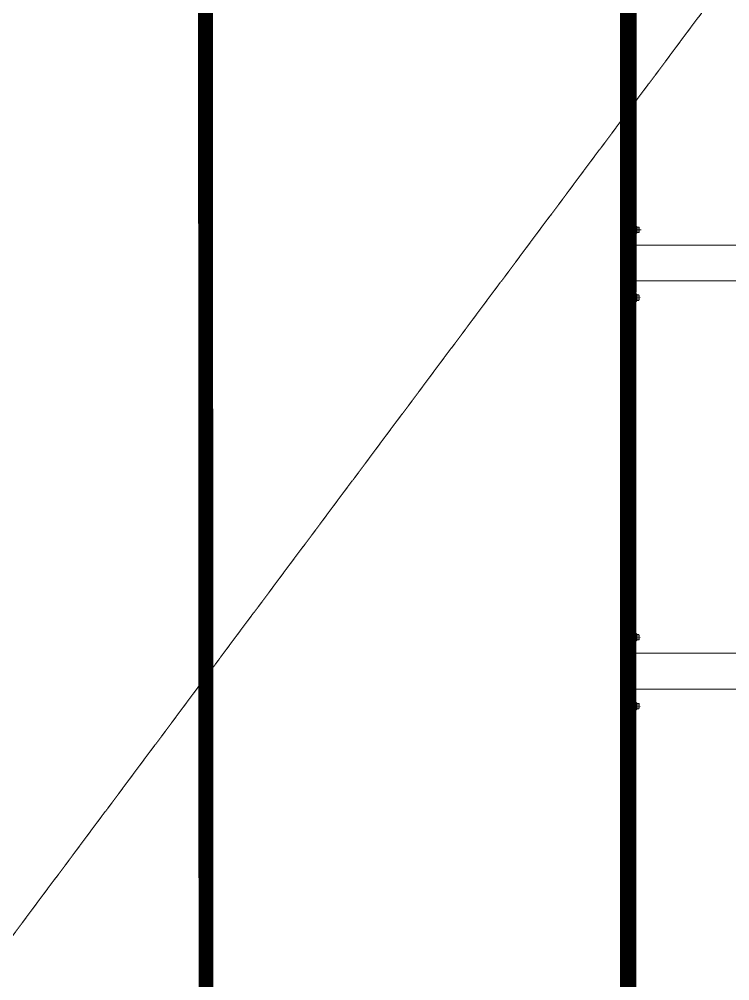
# Model space of a CAD drawing. Header units: centimetres. Extents: x -6122352 to 6876996, y -1694241 to 2592194.
# Drawn here: x 127531 to 128485, y -32344 to -31054 of the extents above; entities that cross this region are included whole.
import ezdxf
from ezdxf.xclip import XClip

# ---------------------------------------------------------------- set-up
doc = ezdxf.new("R2010")
doc.units = ezdxf.units.CM
doc.header["$MEASUREMENT"] = 0
doc.header["$XCLIPFRAME"] = 2
for name, pattern in [('AXIS2', [28.574999999999996, 19.05, -3.174999999999999, 3.174999999999999, -3.174999999999999]), ('DASHED2', [0.375, 0.25, -0.125]), ('HIDDEN', [0.375, 0.25, -0.125]), ('XR-AR-END-SETTING OUT PLAN$0$23261-XR-AR-SI-GF$0$HIDDEN', [0.375, 0.25, -0.125]), ('XR-AR-END-SETTING OUT PLAN$0$23585-XR-AR-END-GROUND FLOOR$0$23261-XR-AR-SI-GF$0$HIDDEN', [0.375, 0.25, -0.125]), ('XR-AR-END-SETTING OUT PLAN$0$23585-XR-AR-END-GROUND FLOOR$0$XR-END-GROUND FLOOR PLAN$0$xf_6a1$0$DASHED', [0.75, 0.5, -0.25]), ('XR-Master Plan MONTE CARLO$0$XREF-ROADS LAYOUT PLAN$0$PROPOSED INTERNAL ROAD - Option 01$0$Future road$0$DASHED2', [0.375, 0.25, -0.125])]:
    doc.linetypes.add(name, pattern=pattern)
for name, color, linetype in [('00-XREF', 7, 'Continuous'), ('23585-XR-AR-BOUNDARY WALLS AND SETBACKS$0$setback', 7, 'XR-AR-END-SETTING OUT PLAN$0$23261-XR-AR-SI-GF$0$HIDDEN'), ('@MI-REF LAYER', 7, 'Continuous'), ('B_TH_4', 7, 'Continuous')]:
    doc.layers.add(name, color=color, linetype=linetype)
for name, color, linetype, lineweight in [('A-ANNO-TEXT', 3, 'Continuous', 25), ('A-FLOR-XREF', 7, 'Continuous', 9), ('A-GRID2', 224, 'AXIS2', 0), ('HARDWARE', 1, 'Continuous', 15), ('XR-AR-END-SETTING OUT PLAN$0$23585-XR-AR-END-GROUND FLOOR$0$A-EQUP-KITN-PLAN', 202, 'Continuous', 9), ('XR-AR-END-SETTING OUT PLAN$0$23585-XR-AR-END-GROUND FLOOR$0$A-FLOR-OVHD', 9, 'XR-AR-END-SETTING OUT PLAN$0$23585-XR-AR-END-GROUND FLOOR$0$23261-XR-AR-SI-GF$0$HIDDEN', 15), ('XR-AR-END-SETTING OUT PLAN$0$23585-XR-AR-END-GROUND FLOOR$0$A-GLAZ-SILL', 8, 'Continuous', 5), ('XR-AR-END-SETTING OUT PLAN$0$23585-XR-AR-END-GROUND FLOOR$0$A-GLAZ-WNDO', 232, 'Continuous', 9), ('XR-AR-END-SETTING OUT PLAN$0$23585-XR-AR-END-GROUND FLOOR$0$A-WALL', 7, 'Continuous', 30), ('XR-AR-END-SETTING OUT PLAN$0$23585-XR-AR-END-GROUND FLOOR$0$S-COLS', 51, 'Continuous', 40), ('XR-AR-END-SETTING OUT PLAN$0$23585-XR-AR-END-GROUND FLOOR$0$S-COLS-PATT', 8, 'Continuous', 5)]:
    doc.layers.add(name, color=color, linetype=linetype, lineweight=lineweight)
doc.styles.get("Standard").update_dxf_attribs({"font": 'arial.ttf'})
doc.dimstyles.new('LEADER', dxfattribs={"dimtxt": 0.18, "dimasz": 0.25, "dimexe": 0.18, "dimexo": 0.0625, "dimgap": 0.09, "dimtad": 0, "dimtih": 1, "dimtoh": 1, "dimdec": 4, "dimzin": 0, "dimdsep": 46, "dimtxsty": 'Standard', "dimblk": 'DOT', "dimcen": 0.09, "dimadec": 0, "dimazin": 0, "dimtfac": 1, "dimtdec": 4, "dimtofl": 0, "dimtmove": 0, "dimatfit": 3, "dimldrblk": 'DOT', "dimfxl": 1, "dimtolj": 1, "dimtzin": 0, "dimarcsym": 0})

# ---------------------------------------------------------------- blocks, each defined once
blk = doc.blocks.new('23585-XR-AR-BOUNDARY WALLS AND SETBACKS')
at = {"layer": '23585-XR-AR-BOUNDARY WALLS AND SETBACKS$0$setback', "ltscale": 40, "const_width": 0.05}
blk.add_lwpolyline([(496482.7465575228, 2768938.266069014), (496468.3693618508, 2768951.439640108), (496472.5242740114, 2768955.974177996), (496476.5774013817, 2768960.39789873), (496480.6310491082, 2768964.821550814), (496484.6844491076, 2768969.245350815), (496488.7378421992, 2768973.669143274), (496492.8907719729, 2768978.201506046), (496507.268439416, 2768965.02861297), (496503.11500178, 2768960.495598367), (496499.0616017811, 2768956.071798366), (496495.0082017799, 2768951.647998367), (496490.9548017806, 2768947.224198367), (496486.9014429426, 2768942.800443289)], close=True, dxfattribs=at)
blk = doc.blocks.new('A$C9d9485f6')
at = {"layer": 'A-ANNO-TEXT', "rotation": 312.4881850805905}
blk.add_blockref('23585-XR-AR-BOUNDARY WALLS AND SETBACKS', (-2377088.534775567, -1504219.252137818), dxfattribs=at)
blk = doc.blocks.new('XR-AR-END-SETTING OUT PLAN$0$23585-XR-AR-END-GROUND FLOOR$0$XR-END-GROUND FLOOR PLAN$0$A$C69996ABC')
at = {"layer": 'XR-AR-END-SETTING OUT PLAN$0$23585-XR-AR-END-GROUND FLOOR$0$A-GLAZ-SILL'}
blk.add_line((0.2499999770720933, 0.9999993968456202), (0.249999977072207, 0.0999993968456252), dxfattribs=at)
at = {"layer": 'XR-AR-END-SETTING OUT PLAN$0$23585-XR-AR-END-GROUND FLOOR$0$A-GLAZ-WNDO'}
for p, q in [((-2.292778056300904e-08, 0.9999993968456202), (-2.292778056300904e-08, 0.9499993968456231)), ((0.2499999770720933, 0.9999993968456202), (-2.292778056300904e-08, 0.9999993968456202)), ((0.1499999770722127, 0.9499993968456231), (0.1499999770722127, 0.9999993968456202)), ((0.1499999770722109, 0.999999396845622), (0.1499999770722127, 0.09999939684562342)), ((-2.292778056300904e-08, 0.9499993968456231), (0.1499999770722127, 0.9499993968456231)), ((-2.292778056300904e-08, 0.9499993968456231), (-2.292778056300904e-08, 0.1499993968456224)), ((0.1499999770722127, 0.1499993968456224), (-2.292778056300904e-08, 0.1499993968456224)), ((-2.292787470992153e-08, 0.09999939684561099), (-2.292787470992153e-08, 0.1499993968456099)), ((0.1499999770722127, 0.0999993968456252), (0.1499999770722127, 0.1499993968456224)), ((0.249999977072207, 0.0999993968456252), (-2.292778056300904e-08, 0.0999993968456252))]:
    blk.add_line(p, q, dxfattribs=at)
blk.add_lwpolyline([(-2.292779299750691e-08, 0.9499993968456231), (-2.292779299750691e-08, 0.1499993968456224), (0.04999997707220416, 0.1499993968456224), (0.04999997707220416, 0.9499993968456231)], close=True, dxfattribs=at)
blk.add_lwpolyline([(0.04999997707215442, 0.0999993968456181), (-2.292784451185526e-08, 0.0999993968456181)], dxfattribs=at)
blk = doc.blocks.new('XR-AR-END-SETTING OUT PLAN$0$23585-XR-AR-END-GROUND FLOOR$0$A$C75a8815d')
at = {"layer": 'XR-AR-END-SETTING OUT PLAN$0$23585-XR-AR-END-GROUND FLOOR$0$S-COLS', "color": 252, "lineweight": 30}
blk.add_lwpolyline([(-0.02568697929382324, 8599.999128341675), (-0.02568745613098145, 7599.999128580093), (249.974312543869, 7599.999128341675), (249.9743130207062, 8599.999128341675)], close=True, dxfattribs=at)
blk = doc.blocks.new('XR-AR-END-SETTING OUT PLAN')
at = {"layer": 'XR-AR-END-SETTING OUT PLAN$0$23585-XR-AR-END-GROUND FLOOR$0$A-EQUP-KITN-PLAN', "color": 8}
for p, q in [((3650.109346702695, 14099.99880218506), (5250.113769307733, 14099.9988026619)), ((3650.1093467623, 13849.9988026619), (3650.109346702695, 14099.99880218506)), ((3650.109004810452, 13749.9988026619), (5250.113769248128, 13749.9988026619))]:
    blk.add_line(p, q, dxfattribs=at)
at = {"layer": 'XR-AR-END-SETTING OUT PLAN$0$23585-XR-AR-END-GROUND FLOOR$0$A-EQUP-KITN-PLAN', "color": 8, "linetype": 'XR-AR-END-SETTING OUT PLAN$0$23585-XR-AR-END-GROUND FLOOR$0$XR-END-GROUND FLOOR PLAN$0$xf_6a1$0$DASHED'}
for p, q in [((3650.110123351216, 12899.99910211563), (3650.107762530446, 13849.9988026619)), ((3250.108286634088, 12899.99910211563), (3650.110123351216, 12899.99910211563))]:
    blk.add_line(p, q, dxfattribs=at)
at = {"layer": 'XR-AR-END-SETTING OUT PLAN$0$23585-XR-AR-END-GROUND FLOOR$0$A-FLOR-OVHD', "color": 8, "ltscale": 5}
for p, q in [((5250.252145186067, 13849.9988026619), (3650.247722819448, 13849.99880218506)), ((5250.113769248128, 13749.9988026619), (3650.10934664309, 13749.99880218506))]:
    blk.add_line(p, q, dxfattribs=at)
at = {"layer": 'XR-AR-END-SETTING OUT PLAN$0$23585-XR-AR-END-GROUND FLOOR$0$A-WALL', "color": 8}
for points in [[(3000.102068737149, 12899.99910259247), (3250.103869214654, 12899.99910211563), (3250.103198900819, 13749.9988026619), (3250.102675631642, 14849.99877595901), (3000.10211391747, 14849.99877595901)], [(3650.084305241704, 13749.99880218506), (3250.103198900819, 13749.9988026619), (3250.103199318051, 13849.9988026619), (3650.084305599332, 13849.9988026619)]]:
    blk.add_lwpolyline(points, close=True, dxfattribs=at)
at = {"color": 8, "xscale": 1000.000000000001, "yscale": 1000.000000000001, "zscale": 1000.000000000001}
blk.add_blockref('XR-AR-END-SETTING OUT PLAN$0$23585-XR-AR-END-GROUND FLOOR$0$XR-END-GROUND FLOOR PLAN$0$A$C69996ABC', (3000.101009145379, 11899.99970579147), dxfattribs=at)
at = {"layer": 'XR-AR-END-SETTING OUT PLAN$0$23585-XR-AR-END-GROUND FLOOR$0$S-COLS-PATT', "color": 8}
blk.add_blockref('XR-AR-END-SETTING OUT PLAN$0$23585-XR-AR-END-GROUND FLOOR$0$A$C75a8815d', (3000.129344239831, 5499.998310089111), dxfattribs=at)
blk = doc.blocks.new('A$Cbc1183fc')
at = {"layer": 'HARDWARE', "linetype": 'XR-Master Plan MONTE CARLO$0$XREF-ROADS LAYOUT PLAN$0$PROPOSED INTERNAL ROAD - Option 01$0$Future road$0$DASHED2', "ltscale": 0.1}
blk.add_hatch(color=251, dxfattribs=at).paths.add_polyline_path([(2.908533192181494, 4.222381891624536), (1.010416953300592, 4.222381891566329), (1.010416953417007, 14.22390712378547), (2.908533192181494, 14.22390712378547)])
at = {"layer": 'A-GRID2', "color": 251, "linetype": 'XR-Master Plan MONTE CARLO$0$XREF-ROADS LAYOUT PLAN$0$PROPOSED INTERNAL ROAD - Option 01$0$Future road$0$DASHED2', "ltscale": 0.5}
blk.add_line((-47.00038027530536, 9.223144508025143), (106.9078582695802, 9.223144508025143), dxfattribs=at)
at = {"layer": 'HARDWARE', "color": 7, "ltscale": 0.1}
for p, q in [((-40.36631799908355, 14.22390712378547), (-41.80466234614141, 12.78556277696043)), ((-41.32521423057187, 13.26501089252997), (-39.11612734466325, 13.26501089252997)), ((-40.36631799908355, 4.222381891566329), (-40.36631799908355, 14.22390712378547)), ((-39.11612734466325, 14.22390712378547), (-40.36631799908355, 14.22390712378547)), ((-39.11612734466325, 17.34938375896309), (-38.38891594466986, 18.60895084269578)), ((-39.11612734466325, 17.34938375896309), (-39.11612734466325, 1.096905256097671)), ((-31.71709949325304, 18.60895084269578), (-38.38891594466986, 18.60895084269578)), ((-31.71709949325304, 13.91604767570971), (-38.38891594466986, 13.91604767570971)), ((-30.98988809355069, 17.34938375896309), (-31.71709949325304, 18.60895084269578)), ((-30.98988809355069, 19.84976506739622), (-30.98988809355069, -1.403476052044425)), ((-28.98958304652479, 19.84976506739622), (-30.98988809355069, 19.84976506739622)), ((-28.98958304652479, 19.84976506739622), (-28.98958304652479, -1.403476052044425)), ((-44.05500552407466, 12.84869740443537), (-44.68010085099377, 12.22360207769088)), ((-44.68010085099377, 6.222686938242987), (-44.68010085099377, 12.22360207769088)), ((-44.68010085099377, 6.222686938242987), (-44.05500552407466, 5.597591611498501)), ((-44.05500552407466, 12.84869740443537), (-44.05500552407466, 5.597591611498501)), ((-44.05500552407466, 12.84869740443537), (-41.80466234614141, 12.84869740443537)), ((-44.05500552407466, 5.597591611498501), (-41.80466234614141, 5.597591611498501)), ((-41.80466234614141, 5.660726239264477), (-41.80466234614141, 12.78556277696043)), ((-40.36631799908355, 4.222381891566329), (-41.80466234614141, 5.660726239264477)), ((-41.32521423057187, 5.181278123403899), (-39.11612734466325, 5.181278123403899)), ((-39.11612734466325, 4.222381891566329), (-40.36631799908355, 4.222381891566329)), ((-39.11612734466325, 1.096905256097671), (-38.38891594466986, -0.1626618276932277)), ((-31.71709949325304, 4.530241340224165), (-38.38891594466986, 4.530241340224165)), ((-30.98988809355069, 1.096905256097671), (-31.71709949325304, -0.1626618276932277)), ((-31.71709949325304, -0.1626618276932277), (-38.38891594466986, -0.1626618276932277)), ((-28.98958304652479, -1.403476052044425), (-30.98988809355069, -1.403476052044425))]:
    blk.add_line(p, q, dxfattribs=at)
at = {"layer": 'HARDWARE', "color": 251, "linetype": 'XR-Master Plan MONTE CARLO$0$XREF-ROADS LAYOUT PLAN$0$PROPOSED INTERNAL ROAD - Option 01$0$Future road$0$DASHED2', "ltscale": 0.1}
for p, q in [((72.75557183974888, 14.22390712378547), (-28.98958304652479, 14.22390712378547)), ((-28.98958304652479, 13.26501089252997), (1.010416953475215, 13.26501089252997)), ((1.010416953475215, 14.22390712378547), (1.010416953475215, 4.222381891566329)), ((72.75557183974888, 4.222381891566329), (72.75557183974888, 14.22390712378547)), ((77.89883993775584, 12.99673248000909), (73.13906532223336, 12.99673248000909)), ((87.31861020310316, 14.69050327996956), (77.89883993775584, 14.25454929738771)), ((77.89883993775584, 11.55062444781652), (77.89883993775584, 14.2545868033194)), ((77.89883993775584, 14.16024741646834), (77.89883993775584, 4.286041599465534)), ((87.43754709063796, 14.80005748727126), (87.4771506304387, 15.10707930783974)), ((89.37730540370103, 14.86197943036677), (87.4771506304387, 15.10707930783974)), ((88.48233517084736, 13.79382903676014), (88.40547594963573, 15.45451979286736)), ((92.38743944931775, 14.92510155693162), (89.4962622950552, 14.79129365098197)), ((92.38743944931775, 14.92510155693162), (92.49885143950814, 15.43394165439531)), ((92.55657524225535, 14.18667644646484), (92.38743944931775, 14.92510155693162)), ((92.55657524225535, 14.18667644646484), (92.49885143950814, 15.43394165439531)), ((93.39265149418497, 14.97162115009269), (92.49885143950814, 15.43394165439531)), ((95.53774987155339, 15.07089879049454), (93.39265149418497, 14.97162115009269)), ((94.780859445862, 13.36900175112532), (93.64979320799466, 12.87235101213446)), ((95.58035636960994, 14.2579248114489), (94.780859445862, 13.36900175112532)), ((95.58035636960994, 14.2579248114489), (95.53774987155339, 15.07089879049454)), ((99.51018816855503, 14.2231445076759), (95.55813798075542, 14.2231445076759)), ((95.78166081814561, 4.223144507675897), (95.78166081814561, 14.2231445076759)), ((99.51018816855503, 14.2231445076759), (99.51018816855503, 4.223144507675897)), ((99.51018816855503, 14.2231445076759), (101.0104169534752, 12.72291572275572)), ((-28.98958304652479, 5.181278123403899), (1.010416953475215, 5.181278123403899)), ((72.75557183974888, 4.222381891566329), (-28.98958304652479, 4.222381891566329)), ((77.89883993775584, 5.449569037242327), (73.13906532223336, 5.449569037242327)), ((79.57415167271392, 11.63842533819843), (77.89883993775584, 11.55062444781652)), ((79.57415167271392, 10.41553884814493), (77.89883993775584, 10.50332723610336)), ((90.42035696917446, 3.629816524975467), (77.89883993775584, 4.286041599465534)), ((89.94517450395506, 5.982975382183213), (87.21389923489187, 6.126122211862821)), ((91.2960905188811, 12.14092696976149), (87.53484942938667, 11.94380940945121)), ((87.61943982954836, 6.104868971277028), (88.60430127097061, 6.871373362664599)), ((88.51878447993658, 5.239612018805929), (87.61943982954836, 6.104868971277028)), ((91.54596987529658, 9.904885973141063), (87.72365947323851, 10.105204021791)), ((88.63406080874847, 7.439234961464535), (88.49653483601287, 4.81505977519555)), ((89.5036446704762, 6.006116410484537), (88.51878447993658, 5.239612018805929)), ((88.60430127097061, 6.871373362664599), (89.5036446704762, 6.006116410484537)), ((92.45013651053887, 12.50725783529924), (91.2960905188811, 12.14092696976149)), ((92.96129321167246, 9.492273050069343), (91.54596987529658, 9.904885973141063)), ((93.64979320799466, 12.87235101213446), (92.45013651053887, 12.50725783529924)), ((92.76186779944692, 8.090846832608804), (92.58651480817934, 4.744911576795857)), ((94.39027488173451, 9.027764712343924), (92.96129321167246, 9.492273050069343)), ((93.52420280541992, 3.855013367603533), (94.4000251184334, 4.175437232188415)), ((95.44022499938728, 8.025586879928596), (94.39027488173451, 9.027764712343924)), ((94.4000251184334, 4.175437232188415), (95.14445989456726, 4.796581957198214)), ((99.51018816855503, 4.223144507675897), (94.48030861187726, 4.223144507675897)), ((95.14445989456726, 4.796581957198214), (95.58906519698212, 5.635622410394717)), ((95.70576424361207, 6.581304127234034), (95.44022499938728, 8.025586879928596)), ((95.58906519698212, 5.635622410394717), (95.70576424361207, 6.581304127234034)), ((101.0104169534752, 5.723373293178156), (99.51018816855503, 4.223144507675897)), ((101.0104169534752, 12.72291572275572), (101.0104169534752, 5.723373293178156))]:
    blk.add_line(p, q, dxfattribs=at)
at = {"layer": 'HARDWARE', "color": 7, "ltscale": 0.1}
for centre, radius, start, end in [((-34.96694084443152, 16.26250551029807), 4.149186500949668, 145.5615300131429, 214.438469986857), ((-23.61019831587328, 9.223144507792313), 15.50592840411255, 162.3830300116464, 197.6169699883536), ((-35.13907465746161, 16.26250551029807), 4.149186500949668, 325.5615300131429, 34.43846901578785), ((-46.49581712350482, 9.223144507792313), 15.50592840411255, 342.3830300116463, 17.61696900850052), ((-34.96694084443152, 2.183796006895136), 4.149186500949668, 145.5615300131429, 214.438469986857), ((-35.13907465746161, 2.183796006895136), 4.149186500949668, 325.5615300131429, 34.43846901578785)]:
    blk.add_arc(centre, radius, start, end, dxfattribs=at)
at = {"layer": 'HARDWARE', "color": 251, "linetype": 'XR-Master Plan MONTE CARLO$0$XREF-ROADS LAYOUT PLAN$0$PROPOSED INTERNAL ROAD - Option 01$0$Future road$0$DASHED2', "ltscale": 0.1}
for centre, radius, start, end in [((73.13906532136025, 13.38021596067119), 0.3834940703464925, 180, 270), ((87.3127943155705, 14.81615994236199), 0.1257860573740003, 272.6498300045417, 352.6498329959001), ((88.11186367354821, 21.01901837886544), 6.360934167473221, 263.7923700016446, 281.5072999921803), ((89.49044765718281, 14.91693781095091), 0.1257860573740003, 205.9098599996503, 272.6498300045417), ((89.5532334826421, 18.22342955146451), 5.031442169940947, 306.6492599996699, 319.7369400049474), ((73.13906532136025, 5.066073054389562), 0.3834940703464925, 90, 180), ((79.48170132358791, 11.02698209305527), 0.6183947677033078, 278.597939997401, 81.40205939544926), ((87.8244660954224, 11.04454727156553), 0.944741635601313, 107.8518299985358, 263.874750001431), ((91.0746554993093, 16.1145954534295), 12.5019065407724, 267.0000099984271, 281.2992799952244), ((103.0011480393587, 5.87665916926926), 10.47594583176023, 167.7980399877807, 186.2019600094219), ((91.50133056694176, 6.479338577250019), 2.045942006160019, 302.0330500080299, 51.96694999488927)]:
    blk.add_arc(centre, radius, start, end, dxfattribs=at)
blk = doc.blocks.new('A$Ce8294b64')
at = {"color": 1}
for p, q in [((790.9565762332059, 93.45819313888205), (632.0195874855272, 93.45819313905668)), ((790.9565762332059, 45.45819313882384), (618.7665554545238, 45.45819313876564)), ((791.0218745744205, -454.2418068608968), (618.5195874855272, -454.2418068608968)), ((791.0218745744205, -502.241806860955), (632.0195874855272, -502.2418068610714))]:
    blk.add_line(p, q, dxfattribs=at)
at = {"layer": '00-XREF', "color": 1}
for points in [[(800.9565762332059, 3.952243700157851), (800.9565762332059, 134.9641425777227), (790.9565762332059, 134.9641425777227), (790.9565762332059, 3.952243700157851)], [(801.0218745744205, -543.7477562997956), (801.0218745744205, -412.7358574222308), (791.0218745744205, -412.7358574222308), (791.0218745744205, -543.7477562997956)]]:
    blk.add_lwpolyline(points, close=True, dxfattribs=at)
at = {"color": 1, "xscale": -1, "rotation": 180}
for p in [(819.9461592797306, 125.5012669930293), (819.9461592797306, 33.17538820783375), (820.0114576209453, -422.4563273322419), (819.9461592797306, -513.4682262098067)]:
    blk.add_blockref('A$Cbc1183fc', p, dxfattribs=at)
blk = doc.blocks.new('A$Cbed221a8')
at = {"linetype": 'HIDDEN'}
for points in [[(1628.115227677878, 13299.16522183403), (1630.013343916758, 13299.16522183409), (1630.013343916642, 13289.16369660187), (1628.115227677878, 13289.16369660187)], [(1628.115227677878, 13206.83934304884), (1630.013343916758, 13206.83934304889), (1630.013343916642, 13196.83781781667), (1628.115227677878, 13196.83781781667)], [(1628.049929336663, 12751.20762750876), (1629.948045575544, 12751.20762750882), (1629.948045575427, 12741.2061022766), (1628.049929336663, 12741.2061022766)], [(1628.115227677878, 12660.1957286312), (1630.013343916758, 12660.19572863125), (1630.013343916642, 12650.19420339903), (1628.115227677878, 12650.19420339903)]]:
    blk.add_hatch(color=1, dxfattribs=at).paths.add_polyline_path(points)
at = {"color": 1, "linetype": 'HIDDEN'}
for p, q in [((1537.499558064639, 13299.53259035805), (1536.623735751626, 13299.21216649347)), ((1540.603403900885, 13299.75778720068), (1553.124920932303, 13299.10156212619)), ((1660.013343916584, 13283.53783865826), (1660.013343916584, 13304.7910797777)), ((1660.013343916584, 13304.7910797777), (1662.01364896361, 13304.7910797777)), ((1662.01364896361, 13283.53783865826), (1662.01364896361, 13304.7910797777)), ((1662.01364896361, 13302.29069846956), (1662.740860363312, 13303.55026555335)), ((1662.740860363312, 13303.55026555335), (1669.412676814729, 13303.55026555335)), ((1670.139888214722, 13302.29069846956), (1669.412676814729, 13303.55026555335)), ((1670.139888214722, 13286.03821996669), (1670.139888214722, 13302.29069846956)), ((1678.024141145364, 13294.16445921763), (1524.115902600479, 13294.16445921763)), ((1530.013343916584, 13297.66423043248), (1531.513572701504, 13299.16445921798)), ((1530.013343916584, 13290.6646880029), (1530.013343916584, 13297.66423043248)), ((1531.513572701504, 13289.16445921798), (1530.013343916584, 13290.6646880029)), ((1531.513572701504, 13289.16445921798), (1531.513572701504, 13299.16445921798)), ((1531.513572701504, 13299.16445921798), (1536.543452258182, 13299.16445921798)), ((1531.513572701504, 13289.16445921798), (1535.465622889304, 13289.16445921798)), ((1535.242100051913, 13299.16445921798), (1535.242100051913, 13289.16445921798)), ((1535.434695673077, 13297.75198131526), (1535.317996626447, 13296.80629959842)), ((1535.317996626447, 13296.80629959842), (1535.583535870672, 13295.36201684573)), ((1535.879300975492, 13298.59102176846), (1535.434695673077, 13297.75198131526)), ((1535.443404500449, 13289.12967891421), (1536.242901424197, 13290.01860197453)), ((1535.443404500449, 13289.12967891421), (1535.486010998506, 13288.31670493516)), ((1535.486010998506, 13288.31670493516), (1537.631109375874, 13288.41598257556)), ((1535.583535870672, 13295.36201684573), (1536.633485988325, 13294.35983901331)), ((1536.623735751626, 13299.21216649347), (1535.879300975492, 13298.59102176846)), ((1536.242901424197, 13290.01860197453), (1537.373967662064, 13290.51525271352)), ((1536.633485988325, 13294.35983901331), (1538.062467658387, 13293.89533067559)), ((1537.373967662064, 13290.51525271352), (1538.57362435952, 13290.88034589036)), ((1537.631109375874, 13288.41598257556), (1538.524909430551, 13287.95366207126)), ((1538.062467658387, 13293.89533067559), (1539.477790994762, 13293.48271775251)), ((1538.261893070612, 13295.29675689305), (1538.43724606188, 13298.64269214886)), ((1538.467185627804, 13289.20092727919), (1538.524909430551, 13287.95366207126)), ((1538.467185627804, 13289.20092727919), (1538.636321420741, 13288.46250216872)), ((1538.636321420741, 13288.46250216872), (1538.524909430551, 13287.95366207126)), ((1538.57362435952, 13290.88034589036), (1539.727670351178, 13291.24667675589)), ((1538.636321420741, 13288.46250216872), (1541.527498575004, 13288.59631007467)), ((1539.477790994762, 13293.48271775251), (1543.300101396821, 13293.28239970386)), ((1539.727670351178, 13291.24667675589), (1543.488911440672, 13291.4437943162)), ((1541.078586366104, 13297.40462834347), (1543.809861635167, 13297.26148151379)), ((1541.520116199583, 13297.38148731517), (1542.504976390122, 13298.14799170685)), ((1542.419459599088, 13296.51623036299), (1541.520116199583, 13297.38148731517)), ((1541.646455466358, 13288.52562429529), (1543.54661023962, 13288.28052441782)), ((1542.389700061311, 13295.94836876419), (1542.527226034046, 13298.57254395046)), ((1543.404321040511, 13297.28273475438), (1542.419459599088, 13296.51623036299)), ((1542.504976390122, 13298.14799170685), (1543.404321040511, 13297.28273475438)), ((1542.541425699212, 13289.5937746889), (1542.618284920423, 13287.93308393279)), ((1543.586213779421, 13288.58754623838), (1543.54661023962, 13288.28052441782)), ((1543.705150666956, 13288.69710044569), (1553.124920932303, 13289.13305442827)), ((1551.449609197345, 13292.97206487751), (1553.124920932303, 13292.88427648955)), ((1551.449609197345, 13291.74917838746), (1553.124920932303, 13291.83697927784)), ((1553.124920932303, 13289.22735630919), (1553.124920932303, 13299.10156212619)), ((1553.124920932303, 13297.93803468841), (1557.884695547826, 13297.93803468841)), ((1553.124920932303, 13291.83697927784), (1553.124920932303, 13289.13301692234)), ((1553.124920932303, 13290.39087124565), (1557.884695547826, 13290.39087124565)), ((1558.26818903031, 13299.16522183409), (1660.013343916584, 13299.16522183409)), ((1558.26818903031, 13299.16522183409), (1558.26818903031, 13289.16369660187)), ((1558.26818903031, 13289.16369660187), (1660.013343916584, 13289.16369660187)), ((1630.013343916584, 13289.16369660187), (1630.013343916584, 13299.16522183409)), ((1660.013343916584, 13298.20632560225), (1630.013343916584, 13298.20632560225)), ((1660.013343916584, 13290.12259283313), (1630.013343916584, 13290.12259283313)), ((1662.740860363312, 13298.85736238543), (1669.412676814729, 13298.85736238543)), ((1662.740860363312, 13289.47155604995), (1669.412676814729, 13289.47155604995)), ((1670.139888214722, 13299.16522183409), (1671.390078869143, 13299.16522183409)), ((1672.348975100631, 13298.20632560225), (1670.139888214722, 13298.20632560225)), ((1672.348975100631, 13290.12259283313), (1670.139888214722, 13290.12259283313)), ((1670.139888214722, 13289.16369660187), (1671.390078869143, 13289.16369660187)), ((1671.390078869143, 13299.16522183409), (1671.390078869143, 13289.16369660187)), ((1671.390078869143, 13299.16522183409), (1672.8284232162, 13297.72687748639)), ((1671.390078869143, 13289.16369660187), (1672.8284232162, 13290.6020409487)), ((1675.078766394134, 13297.79001211416), (1672.8284232162, 13297.79001211416)), ((1672.8284232162, 13297.72687748639), (1672.8284232162, 13290.6020409487)), ((1675.078766394134, 13290.53890632122), (1672.8284232162, 13290.53890632122)), ((1675.078766394134, 13290.53890632122), (1675.078766394134, 13297.79001211416)), ((1675.703861721053, 13297.16491678741), (1675.078766394134, 13297.79001211416)), ((1675.078766394134, 13290.53890632122), (1675.703861721053, 13291.16400164797)), ((1675.703861721053, 13297.16491678741), (1675.703861721053, 13291.16400164797)), ((1660.013343916584, 13283.53783865826), (1662.01364896361, 13283.53783865826)), ((1662.01364896361, 13286.03821996669), (1662.740860363312, 13284.77865288296)), ((1662.740860363312, 13284.77865288296), (1669.412676814729, 13284.77865288296)), ((1670.139888214722, 13286.03821996669), (1669.412676814729, 13284.77865288296)), ((1660.013343916584, 13191.21195987306), (1660.013343916584, 13212.4652009925)), ((1660.013343916584, 13212.4652009925), (1662.01364896361, 13212.4652009925)), ((1662.01364896361, 13191.21195987306), (1662.01364896361, 13212.4652009925)), ((1662.01364896361, 13209.96481968436), (1662.740860363312, 13211.22438676815)), ((1662.740860363312, 13211.22438676815), (1669.412676814729, 13211.22438676815)), ((1670.139888214722, 13209.96481968436), (1669.412676814729, 13211.22438676815)), ((1670.139888214722, 13193.7123411815), (1670.139888214722, 13209.96481968436)), ((1678.024141145364, 13201.83858043244), (1524.115902600479, 13201.83858043244)), ((1530.013343916584, 13205.33835164728), (1531.513572701504, 13206.83858043278)), ((1530.013343916584, 13198.3388092177), (1530.013343916584, 13205.33835164728)), ((1531.513572701504, 13196.83858043278), (1530.013343916584, 13198.3388092177)), ((1531.513572701504, 13196.83858043278), (1531.513572701504, 13206.83858043278)), ((1531.513572701504, 13206.83858043278), (1536.543452258182, 13206.83858043278)), ((1531.513572701504, 13196.83858043278), (1535.465622889304, 13196.83858043278)), ((1535.242100051913, 13206.83858043278), (1535.242100051913, 13196.83858043278)), ((1535.434695673077, 13205.42610253007), (1535.317996626447, 13204.48042081323)), ((1535.317996626447, 13204.48042081323), (1535.583535870672, 13203.03613806053)), ((1535.879300975492, 13206.26514298326), (1535.434695673077, 13205.42610253007)), ((1535.443404500449, 13196.80380012901), (1536.242901424197, 13197.69272318934)), ((1535.443404500449, 13196.80380012901), (1535.486010998506, 13195.99082614997)), ((1535.583535870672, 13203.03613806053), (1536.633485988325, 13202.03396022812)), ((1536.623735751626, 13206.88628770827), (1535.879300975492, 13206.26514298326)), ((1536.242901424197, 13197.69272318934), (1537.373967662064, 13198.18937392833)), ((1537.499558064639, 13207.20671157286), (1536.623735751626, 13206.88628770827)), ((1536.633485988325, 13202.03396022812), (1538.062467658387, 13201.56945189039)), ((1537.373967662064, 13198.18937392833), (1538.57362435952, 13198.55446710516)), ((1538.062467658387, 13201.56945189039), (1539.477790994762, 13201.15683896732)), ((1538.261893070612, 13202.97087810785), (1538.43724606188, 13206.31681336366)), ((1538.467185627804, 13196.875048494), (1538.524909430551, 13195.62778328607)), ((1538.467185627804, 13196.875048494), (1538.636321420741, 13196.13662338353)), ((1538.57362435952, 13198.55446710516), (1539.727670351178, 13198.9207979707)), ((1539.477790994762, 13201.15683896732), (1543.300101396821, 13200.95652091867)), ((1539.727670351178, 13198.9207979707), (1543.488911440672, 13199.11791553101)), ((1540.603403900885, 13207.43190841548), (1553.124920932303, 13206.77568334099)), ((1541.078586366104, 13205.07874955828), (1543.809861635167, 13204.9356027286)), ((1541.520116199583, 13205.05560852998), (1542.504976390122, 13205.82211292165)), ((1542.419459599088, 13204.1903515778), (1541.520116199583, 13205.05560852998)), ((1542.389700061311, 13203.622489979), (1542.527226034046, 13206.24666516526)), ((1543.404321040511, 13204.95685596918), (1542.419459599088, 13204.1903515778)), ((1542.504976390122, 13205.82211292165), (1543.404321040511, 13204.95685596918)), ((1542.541425699212, 13197.2678959037), (1542.618284920423, 13195.60720514759)), ((1543.705150666956, 13196.37122166049), (1553.124920932303, 13196.80717564307)), ((1551.449609197345, 13200.64618609232), (1553.124920932303, 13200.55839770436)), ((1551.449609197345, 13199.42329960226), (1553.124920932303, 13199.51110049264)), ((1553.124920932303, 13196.90147752399), (1553.124920932303, 13206.77568334099)), ((1553.124920932303, 13205.61215590322), (1557.884695547826, 13205.61215590322)), ((1553.124920932303, 13199.51110049264), (1553.124920932303, 13196.80713813714)), ((1553.124920932303, 13198.06499246045), (1557.884695547826, 13198.06499246045)), ((1558.26818903031, 13206.83934304889), (1660.013343916584, 13206.83934304889)), ((1558.26818903031, 13206.83934304889), (1558.26818903031, 13196.83781781667)), ((1558.26818903031, 13196.83781781667), (1660.013343916584, 13196.83781781667)), ((1630.013343916584, 13196.83781781667), (1630.013343916584, 13206.83934304889)), ((1660.013343916584, 13205.88044681706), (1630.013343916584, 13205.88044681706)), ((1660.013343916584, 13197.79671404793), (1630.013343916584, 13197.79671404793)), ((1662.740860363312, 13206.53148360024), (1669.412676814729, 13206.53148360024)), ((1662.740860363312, 13197.14567726475), (1669.412676814729, 13197.14567726475)), ((1670.139888214722, 13206.83934304889), (1671.390078869143, 13206.83934304889)), ((1672.348975100631, 13205.88044681706), (1670.139888214722, 13205.88044681706)), ((1672.348975100631, 13197.79671404793), (1670.139888214722, 13197.79671404793)), ((1670.139888214722, 13196.83781781667), (1671.390078869143, 13196.83781781667)), ((1671.390078869143, 13206.83934304889), (1671.390078869143, 13196.83781781667)), ((1671.390078869143, 13206.83934304889), (1672.8284232162, 13205.4009987012)), ((1671.390078869143, 13196.83781781667), (1672.8284232162, 13198.2761621635)), ((1675.078766394134, 13205.46413332896), (1672.8284232162, 13205.46413332896)), ((1672.8284232162, 13205.4009987012), (1672.8284232162, 13198.2761621635)), ((1675.078766394134, 13198.21302753603), (1672.8284232162, 13198.21302753603)), ((1675.078766394134, 13198.21302753603), (1675.078766394134, 13205.46413332896)), ((1675.703861721053, 13204.83903800222), (1675.078766394134, 13205.46413332896)), ((1675.078766394134, 13198.21302753603), (1675.703861721053, 13198.83812286277)), ((1675.703861721053, 13204.83903800222), (1675.703861721053, 13198.83812286277)), ((1535.486010998506, 13195.99082614997), (1537.631109375874, 13196.09010379037)), ((1537.631109375874, 13196.09010379037), (1538.524909430551, 13195.62778328607)), ((1538.636321420741, 13196.13662338353), (1538.524909430551, 13195.62778328607)), ((1538.636321420741, 13196.13662338353), (1541.527498575004, 13196.27043128948)), ((1541.646455466358, 13196.19974551009), (1543.54661023962, 13195.95464563262)), ((1543.586213779421, 13196.26166745319), (1543.54661023962, 13195.95464563262)), ((1660.013343916584, 13191.21195987306), (1662.01364896361, 13191.21195987306)), ((1662.01364896361, 13193.7123411815), (1662.740860363312, 13192.45277409776)), ((1662.740860363312, 13192.45277409776), (1669.412676814729, 13192.45277409776)), ((1670.139888214722, 13193.7123411815), (1669.412676814729, 13192.45277409776)), ((1529.948045575369, 12749.70663610721), (1531.448274360289, 12751.20686489271)), ((1529.948045575369, 12742.70709367763), (1529.948045575369, 12749.70663610721)), ((1531.448274360289, 12741.20686489271), (1531.448274360289, 12751.20686489271)), ((1531.448274360289, 12751.20686489271), (1536.478153916967, 12751.20686489271)), ((1535.176801710699, 12751.20686489271), (1535.176801710699, 12741.20686489271)), ((1535.369397331862, 12749.79438698999), (1535.252698285232, 12748.84870527315)), ((1535.252698285232, 12748.84870527315), (1535.518237529457, 12747.40442252046)), ((1535.814002634277, 12750.63342744319), (1535.369397331862, 12749.79438698999)), ((1535.518237529457, 12747.40442252046), (1536.56818764711, 12746.40224468804)), ((1536.558437410411, 12751.2545721682), (1535.814002634277, 12750.63342744319)), ((1537.434259723424, 12751.57499603278), (1536.558437410411, 12751.2545721682)), ((1536.56818764711, 12746.40224468804), (1537.997169317172, 12745.93773635032)), ((1537.997169317172, 12745.93773635032), (1539.412492653548, 12745.52512342724)), ((1538.196594729397, 12747.33916256778), (1538.371947720665, 12750.68509782359)), ((1539.412492653548, 12745.52512342724), (1543.234803055606, 12745.32480537859)), ((1540.53810555967, 12751.80019287541), (1553.059622591089, 12751.14396780092)), ((1541.013288024889, 12749.4470340182), (1543.744563293953, 12749.30388718852)), ((1541.454817858368, 12749.4238929899), (1542.439678048908, 12750.19039738158)), ((1542.354161257874, 12748.55863603772), (1541.454817858368, 12749.4238929899)), ((1542.324401720096, 12747.99077443892), (1542.461927692832, 12750.61494962519)), ((1543.339022699296, 12749.32514042911), (1542.354161257874, 12748.55863603772)), ((1542.439678048908, 12750.19039738158), (1543.339022699296, 12749.32514042911)), ((1551.38431085613, 12745.01447055224), (1553.059622591089, 12744.92668216428)), ((1553.059622591089, 12741.26976198392), (1553.059622591089, 12751.14396780092)), ((1553.059622591089, 12749.98044036314), (1557.819397206611, 12749.98044036314)), ((1558.202890689096, 12751.20762750882), (1659.948045575369, 12751.20762750882)), ((1558.202890689096, 12751.20762750882), (1558.202890689096, 12741.2061022766)), ((1629.948045575369, 12741.2061022766), (1629.948045575369, 12751.20762750882)), ((1659.948045575369, 12750.24873127698), (1629.948045575369, 12750.24873127698)), ((1659.948045575369, 12735.58024433299), (1659.948045575369, 12756.83348545243)), ((1659.948045575369, 12756.83348545243), (1661.948350622395, 12756.83348545243)), ((1661.948350622395, 12735.58024433299), (1661.948350622395, 12756.83348545243)), ((1661.948350622395, 12754.33310414429), (1662.675562022097, 12755.59267122808)), ((1662.675562022097, 12755.59267122808), (1669.347378473514, 12755.59267122808)), ((1662.675562022097, 12750.89976806016), (1669.347378473514, 12750.89976806016)), ((1670.074589873508, 12754.33310414429), (1669.347378473514, 12755.59267122808)), ((1670.074589873508, 12738.08062564142), (1670.074589873508, 12754.33310414429)), ((1670.074589873508, 12751.20762750882), (1671.324780527928, 12751.20762750882)), ((1672.283676759416, 12750.24873127698), (1670.074589873508, 12750.24873127698)), ((1671.324780527928, 12751.20762750882), (1671.324780527928, 12741.2061022766)), ((1671.324780527928, 12751.20762750882), (1672.763124874986, 12749.76928316112)), ((1675.013468052919, 12749.83241778889), (1672.763124874986, 12749.83241778889)), ((1672.763124874986, 12749.76928316112), (1672.763124874986, 12742.64444662342)), ((1675.013468052919, 12742.58131199595), (1675.013468052919, 12749.83241778889)), ((1675.638563379838, 12749.20732246214), (1675.013468052919, 12749.83241778889)), ((1675.638563379838, 12749.20732246214), (1675.638563379838, 12743.20640732269)), ((1531.448274360289, 12741.20686489271), (1529.948045575369, 12742.70709367763)), ((1531.448274360289, 12741.20686489271), (1535.400324548089, 12741.20686489271)), ((1535.378106159234, 12741.17208458894), (1536.177603082982, 12742.06100764926)), ((1535.378106159234, 12741.17208458894), (1535.420712657291, 12740.35911060989)), ((1535.420712657291, 12740.35911060989), (1537.565811034659, 12740.45838825029)), ((1536.177603082982, 12742.06100764926), (1537.30866932085, 12742.55765838825)), ((1537.30866932085, 12742.55765838825), (1538.508326018306, 12742.92275156509)), ((1537.565811034659, 12740.45838825029), (1538.459611089336, 12739.99606774599)), ((1538.401887286589, 12741.24333295392), (1538.459611089336, 12739.99606774599)), ((1538.401887286589, 12741.24333295392), (1538.571023079527, 12740.50490784345)), ((1538.571023079527, 12740.50490784345), (1538.459611089336, 12739.99606774599)), ((1538.508326018306, 12742.92275156509), (1539.662372009963, 12743.28908243062)), ((1538.571023079527, 12740.50490784345), (1541.462200233789, 12740.6387157494)), ((1539.662372009963, 12743.28908243062), (1543.423613099458, 12743.48619999093)), ((1541.581157125143, 12740.56802997002), (1543.481311898406, 12740.32293009254)), ((1542.476127357997, 12741.63618036362), (1542.552986579209, 12739.97548960752)), ((1543.520915438206, 12740.62995191311), (1543.481311898406, 12740.32293009254)), ((1543.639852325741, 12740.73950612042), (1553.059622591089, 12741.175460103)), ((1551.38431085613, 12743.79158406219), (1553.059622591089, 12743.87938495257)), ((1553.059622591089, 12743.87938495257), (1553.059622591089, 12741.17542259707)), ((1553.059622591089, 12742.43327692038), (1557.819397206611, 12742.43327692038)), ((1558.202890689096, 12741.2061022766), (1659.948045575369, 12741.2061022766)), ((1659.948045575369, 12742.16499850785), (1629.948045575369, 12742.16499850785)), ((1659.948045575369, 12735.58024433299), (1661.948350622395, 12735.58024433299)), ((1661.948350622395, 12738.08062564142), (1662.675562022097, 12736.82105855769)), ((1662.675562022097, 12741.51396172468), (1669.347378473514, 12741.51396172468)), ((1662.675562022097, 12736.82105855769), (1669.347378473514, 12736.82105855769)), ((1670.074589873508, 12738.08062564142), (1669.347378473514, 12736.82105855769)), ((1672.283676759416, 12742.16499850785), (1670.074589873508, 12742.16499850785)), ((1670.074589873508, 12741.2061022766), (1671.324780527928, 12741.2061022766)), ((1671.324780527928, 12741.2061022766), (1672.763124874986, 12742.64444662342)), ((1675.013468052919, 12742.58131199595), (1672.763124874986, 12742.58131199595)), ((1675.013468052919, 12742.58131199595), (1675.638563379838, 12743.20640732269)), ((1678.024141145364, 12655.19496601479), (1524.115902600479, 12655.19496601479)), ((1530.013343916584, 12658.69473722964), (1531.513572701504, 12660.19496601514)), ((1530.013343916584, 12651.69519480006), (1530.013343916584, 12658.69473722964)), ((1531.513572701504, 12650.19496601514), (1531.513572701504, 12660.19496601514)), ((1531.513572701504, 12660.19496601514), (1536.543452258182, 12660.19496601514)), ((1535.242100051913, 12660.19496601514), (1535.242100051913, 12650.19496601514)), ((1535.434695673077, 12658.78248811243), (1535.317996626447, 12657.83680639559)), ((1535.317996626447, 12657.83680639559), (1535.583535870672, 12656.39252364289)), ((1535.879300975492, 12659.62152856562), (1535.434695673077, 12658.78248811243)), ((1535.583535870672, 12656.39252364289), (1536.633485988325, 12655.39034581048)), ((1536.623735751626, 12660.24267329063), (1535.879300975492, 12659.62152856562)), ((1537.499558064639, 12660.56309715522), (1536.623735751626, 12660.24267329063)), ((1536.633485988325, 12655.39034581048), (1538.062467658387, 12654.92583747275)), ((1538.062467658387, 12654.92583747275), (1539.477790994762, 12654.51322454968)), ((1538.261893070612, 12656.32726369021), (1538.43724606188, 12659.67319894602)), ((1539.477790994762, 12654.51322454968), (1543.300101396821, 12654.31290650103)), ((1540.603403900885, 12660.78829399784), (1553.124920932303, 12660.13206892335)), ((1541.078586366104, 12658.43513514064), (1543.809861635167, 12658.29198831096)), ((1541.520116199583, 12658.41199411234), (1542.504976390122, 12659.17849850401)), ((1542.419459599088, 12657.54673716016), (1541.520116199583, 12658.41199411234)), ((1542.389700061311, 12656.97887556136), (1542.527226034046, 12659.60305074762)), ((1543.404321040511, 12658.31324155154), (1542.419459599088, 12657.54673716016)), ((1542.504976390122, 12659.17849850401), (1543.404321040511, 12658.31324155154)), ((1553.124920932303, 12650.25786310635), (1553.124920932303, 12660.13206892335)), ((1553.124920932303, 12658.96854148558), (1557.884695547826, 12658.96854148558)), ((1558.26818903031, 12660.19572863125), (1660.013343916584, 12660.19572863125)), ((1558.26818903031, 12660.19572863125), (1558.26818903031, 12650.19420339903)), ((1630.013343916584, 12650.19420339903), (1630.013343916584, 12660.19572863125)), ((1660.013343916584, 12659.23683239942), (1630.013343916584, 12659.23683239942)), ((1660.013343916584, 12644.56834545542), (1660.013343916584, 12665.82158657486)), ((1660.013343916584, 12665.82158657486), (1662.01364896361, 12665.82158657486)), ((1662.01364896361, 12644.56834545542), (1662.01364896361, 12665.82158657486)), ((1662.01364896361, 12663.32120526672), (1662.740860363312, 12664.58077235051)), ((1662.740860363312, 12664.58077235051), (1669.412676814729, 12664.58077235051)), ((1662.740860363312, 12659.8878691826), (1669.412676814729, 12659.8878691826)), ((1670.139888214722, 12663.32120526672), (1669.412676814729, 12664.58077235051)), ((1670.139888214722, 12647.06872676386), (1670.139888214722, 12663.32120526672)), ((1670.139888214722, 12660.19572863125), (1671.390078869143, 12660.19572863125)), ((1672.348975100631, 12659.23683239942), (1670.139888214722, 12659.23683239942)), ((1671.390078869143, 12660.19572863125), (1671.390078869143, 12650.19420339903)), ((1671.390078869143, 12660.19572863125), (1672.8284232162, 12658.75738428356)), ((1675.078766394134, 12658.82051891132), (1672.8284232162, 12658.82051891132)), ((1672.8284232162, 12658.75738428356), (1672.8284232162, 12651.63254774586)), ((1675.078766394134, 12651.56941311838), (1675.078766394134, 12658.82051891132)), ((1675.703861721053, 12658.19542358458), (1675.078766394134, 12658.82051891132)), ((1675.703861721053, 12658.19542358458), (1675.703861721053, 12652.19450844513)), ((1531.513572701504, 12650.19496601514), (1530.013343916584, 12651.69519480006)), ((1531.513572701504, 12650.19496601514), (1535.465622889304, 12650.19496601514)), ((1535.443404500449, 12650.16018571137), (1536.242901424197, 12651.04910877169)), ((1535.443404500449, 12650.16018571137), (1535.486010998506, 12649.34721173233)), ((1535.486010998506, 12649.34721173233), (1537.631109375874, 12649.44648937273)), ((1536.242901424197, 12651.04910877169), (1537.373967662064, 12651.54575951069)), ((1537.373967662064, 12651.54575951069), (1538.57362435952, 12651.91085268752)), ((1537.631109375874, 12649.44648937273), (1538.524909430551, 12648.98416886842)), ((1538.467185627804, 12650.23143407636), (1538.524909430551, 12648.98416886842)), ((1538.467185627804, 12650.23143407636), (1538.636321420741, 12649.49300896589)), ((1538.636321420741, 12649.49300896589), (1538.524909430551, 12648.98416886842)), ((1538.57362435952, 12651.91085268752), (1539.727670351178, 12652.27718355306)), ((1538.636321420741, 12649.49300896589), (1541.527498575004, 12649.62681687184)), ((1539.727670351178, 12652.27718355306), (1543.488911440672, 12652.47430111337)), ((1541.646455466358, 12649.55613109245), (1543.54661023962, 12649.31103121498)), ((1542.541425699212, 12650.62428148606), (1542.618284920423, 12648.96359072995)), ((1543.586213779421, 12649.61805303555), (1543.54661023962, 12649.31103121498)), ((1543.705150666956, 12649.72760724285), (1553.124920932303, 12650.16356122543)), ((1551.449609197345, 12654.00257167467), (1553.124920932303, 12653.91478328672)), ((1551.449609197345, 12652.77968518462), (1553.124920932303, 12652.867486075)), ((1553.124920932303, 12652.867486075), (1553.124920932303, 12650.1635237195)), ((1553.124920932303, 12651.42137804281), (1557.884695547826, 12651.42137804281)), ((1558.26818903031, 12650.19420339903), (1660.013343916584, 12650.19420339903)), ((1660.013343916584, 12651.15309963029), (1630.013343916584, 12651.15309963029)), ((1660.013343916584, 12644.56834545542), (1662.01364896361, 12644.56834545542)), ((1662.01364896361, 12647.06872676386), (1662.740860363312, 12645.80915968012)), ((1662.740860363312, 12650.50206284711), (1669.412676814729, 12650.50206284711)), ((1662.740860363312, 12645.80915968012), (1669.412676814729, 12645.80915968012)), ((1670.139888214722, 12647.06872676386), (1669.412676814729, 12645.80915968012)), ((1672.348975100631, 12651.15309963029), (1670.139888214722, 12651.15309963029)), ((1670.139888214722, 12650.19420339903), (1671.390078869143, 12650.19420339903)), ((1671.390078869143, 12650.19420339903), (1672.8284232162, 12651.63254774586)), ((1675.078766394134, 12651.56941311838), (1672.8284232162, 12651.56941311838)), ((1675.078766394134, 12651.56941311838), (1675.703861721053, 12652.19450844513))]:
    blk.add_line(p, q, dxfattribs=at)
at = {"color": 1, "linetype": 'HIDDEN', "ltscale": 10}
blk.add_line((1677.95884280415, 12746.20686489236), (1524.050604259264, 12746.20686489236), dxfattribs=at)
at = {"color": 1, "linetype": 'HIDDEN'}
for centre, radius, start, end in [((1539.94910537075, 13287.27300827223), 12.5019065407724, 87.0000099984298, 101.2992799952346), ((1666.162835527521, 13301.20380771876), 4.149186500949668, 145.5615300131491, 214.4384690157074), ((1665.990701714491, 13301.20380771876), 4.149186500949668, 325.5615300131491, 34.43846998685092), ((1539.522430303117, 13296.90826514841), 2.045942006160019, 122.0330500080216, 231.9669499948714), ((1541.470527387417, 13285.16417417419), 5.031442169940947, 126.64925999967, 139.7369400049275), ((1528.0226128307, 13297.51094455639), 10.47594583176023, 347.7980399877091, 6.201960009410622), ((1541.533313212876, 13288.47066591471), 0.1257860573740003, 25.90985999959406, 92.64983000452604), ((1542.911897196511, 13282.36858534679), 6.360934167473221, 83.7923700016531, 101.5072999921595), ((1543.199294774637, 13292.34305645409), 0.944741635601313, 287.8518299984925, 83.87475000140603), ((1543.710966554489, 13288.57144378329), 0.1257860573740003, 92.64983000452604, 172.6498329958067), ((1551.542059546471, 13292.3606216326), 0.6183947677033078, 98.59793999737376, 261.402059395389), ((1557.884695548699, 13298.32153067127), 0.3834940703464925, 270, 0), ((1557.884695548699, 13290.00738776498), 0.3834940703464925, 0, 90), ((1677.519577993564, 13294.16445921786), 15.50592840411255, 162.3830300116369, 197.6169690084307), ((1666.162835527521, 13287.12509821536), 4.149186500949668, 145.5615300131491, 214.4384690157074), ((1654.633959185932, 13294.16445921786), 15.50592840411255, 342.3830300116369, 17.61696998836307), ((1665.990701714491, 13287.12509821536), 4.149186500949668, 325.5615300131491, 34.43846998685092), ((1666.162835527521, 13208.87792893357), 4.149186500949668, 145.5615300131491, 214.4384690157074), ((1665.990701714491, 13208.87792893357), 4.149186500949668, 325.5615300131491, 34.43846998685092), ((1539.522430303117, 13204.58238636321), 2.045942006160019, 122.0330500080216, 231.9669499948714), ((1539.94910537075, 13194.94712948703), 12.5019065407724, 87.0000099984298, 101.2992799952346), ((1541.470527387417, 13192.838295389), 5.031442169940947, 126.64925999967, 139.7369400049275), ((1528.0226128307, 13205.18506577119), 10.47594583176023, 347.7980399877091, 6.201960009410622), ((1542.911897196511, 13190.04270656159), 6.360934167473221, 83.7923700016531, 101.5072999921595), ((1543.199294774637, 13200.01717766889), 0.944741635601313, 287.8518299984925, 83.87475000140603), ((1543.710966554489, 13196.2455649981), 0.1257860573740003, 92.64983000452604, 172.6498329958067), ((1551.542059546471, 13200.03474284741), 0.6183947677033078, 98.59793999737376, 261.402059395389), ((1557.884695548699, 13205.99565188607), 0.3834940703464925, 270, 0), ((1557.884695548699, 13197.68150897979), 0.3834940703464925, 0, 90), ((1677.519577993564, 13201.83858043267), 15.50592840411255, 162.3830300116369, 197.6169690084307), ((1666.162835527521, 13194.79921943016), 4.149186500949668, 145.5615300131491, 214.4384690157074), ((1654.633959185932, 13201.83858043267), 15.50592840411255, 342.3830300116369, 17.61696998836307), ((1665.990701714491, 13194.79921943016), 4.149186500949668, 325.5615300131491, 34.43846998685092), ((1541.533313212876, 13196.14478712951), 0.1257860573740003, 25.90985999959406, 92.64983000452604), ((1539.457131961903, 12748.95067082313), 2.045942006160019, 122.0330500080216, 231.9669499948714), ((1539.883807029535, 12739.31541394696), 12.5019065407724, 87.0000099984298, 101.2992799952346), ((1527.957314489486, 12749.55335023112), 10.47594583176023, 347.7980399877091, 6.201960009410622), ((1543.133996433422, 12744.38546212882), 0.944741635601313, 287.8518299984925, 83.87475000140603), ((1551.476761205256, 12744.40302730733), 0.6183947677033078, 98.59793999737376, 261.402059395389), ((1557.819397207484, 12750.363936346), 0.3834940703464925, 270, 0), ((1666.097537186306, 12753.24621339349), 4.149186500949668, 145.5615300131491, 214.4384690157074), ((1677.454279652349, 12746.20686489259), 15.50592840411255, 162.3830300116369, 197.6169690084307), ((1665.925403373276, 12753.24621339349), 4.149186500949668, 325.5615300131491, 34.43846998685092), ((1654.568660844718, 12746.20686489259), 15.50592840411255, 342.3830300116369, 17.61696998836307), ((1541.405229046202, 12737.20657984892), 5.031442169940947, 126.64925999967, 139.7369400049275), ((1541.468014871662, 12740.51307158943), 0.1257860573740003, 25.90985999959406, 92.64983000452604), ((1542.846598855296, 12734.41099102152), 6.360934167473221, 83.7923700016531, 101.5072999921595), ((1543.645668213274, 12740.61384945802), 0.1257860573740003, 92.64983000452604, 172.6498329958067), ((1557.819397207484, 12742.04979343971), 0.3834940703464925, 0, 90), ((1666.097537186306, 12739.16750389009), 4.149186500949668, 145.5615300131491, 214.4384690157074), ((1665.925403373276, 12739.16750389009), 4.149186500949668, 325.5615300131491, 34.43846998685092), ((1539.522430303117, 12657.93877194557), 2.045942006160019, 122.0330500080216, 231.9669499948714), ((1539.94910537075, 12648.30351506939), 12.5019065407724, 87.0000099984298, 101.2992799952346), ((1528.0226128307, 12658.54145135355), 10.47594583176023, 347.7980399877091, 6.201960009410622), ((1557.884695548699, 12659.35203746843), 0.3834940703464925, 270, 0), ((1666.162835527521, 12662.23431451592), 4.149186500949668, 145.5615300131491, 214.4384690157074), ((1677.519577993564, 12655.19496601503), 15.50592840411255, 162.3830300116369, 197.6169690084307), ((1665.990701714491, 12662.23431451592), 4.149186500949668, 325.5615300131491, 34.43846998685092), ((1654.633959185932, 12655.19496601503), 15.50592840411255, 342.3830300116369, 17.61696998836307), ((1541.470527387417, 12646.19468097136), 5.031442169940947, 126.64925999967, 139.7369400049275), ((1541.533313212876, 12649.50117271187), 0.1257860573740003, 25.90985999959406, 92.64983000452604), ((1542.911897196511, 12643.39909214395), 6.360934167473221, 83.7923700016531, 101.5072999921595), ((1543.199294774637, 12653.37356325125), 0.944741635601313, 287.8518299984925, 83.87475000140603), ((1543.710966554489, 12649.60195058046), 0.1257860573740003, 92.64983000452604, 172.6498329958067), ((1551.542059546471, 12653.39112842976), 0.6183947677033078, 98.59793999737376, 261.402059395389), ((1557.884695548699, 12651.03789456215), 0.3834940703464925, 0, 90), ((1666.162835527521, 12648.15560501252), 4.149186500949668, 145.5615300131491, 214.4384690157074), ((1665.990701714491, 12648.15560501252), 4.149186500949668, 325.5615300131491, 34.43846998685092)]:
    blk.add_arc(centre, radius, start, end, dxfattribs=at)
at = {"color": 4}
blk.add_blockref('A$Ce8294b64', (699.0110317216277, 13177.89271477141), dxfattribs=at)
blk = doc.blocks.new('END UNIT')
at = {"xscale": 0.001, "yscale": 0.001, "zscale": 0.001}
blk.add_blockref('XR-AR-END-SETTING OUT PLAN', (-9.150201729830158, 0), dxfattribs=at)
at = {"layer": 'A-FLOR-XREF', "xscale": 0.001, "yscale": 0.001, "zscale": 0.001}
blk.add_blockref('A$Cbed221a8', (-7.650140567651754, 0.5098644695021228, 1.183281569644357e-08), dxfattribs=at)
blk = doc.blocks.new('TH_4')
blk.add_blockref('END UNIT', (495802.3053798428, 2769130.514097063))
blk = doc.blocks.new('A$C780da55d')
at = {"layer": 'B_TH_4', "xscale": 1.000039159572381, "yscale": 1.000039159572381, "zscale": 1.000039159572381}
blk.add_blockref('TH_4', (-495814.0704651335, -2769239.302089663), dxfattribs=at)
blk = doc.blocks.new('23585-XR-AR-MALDIVE-2$0$TH_4')
blk.add_blockref('A$C780da55d', (495794.655359471, 2769130.864096801))
blk = doc.blocks.new('_Dot')
at = {"color": 0, "linetype": 'ByBlock', "lineweight": -2}
blk.add_line((-0.5, 0), (-1, 0), dxfattribs=at)
at = {"color": 0, "linetype": 'ByBlock', "const_width": 0.5}
blk.add_lwpolyline([(-0.25, 0, 1), (0.25, 0, 1)], format="xyb", close=True, dxfattribs=at)

msp = doc.modelspace()

# ---------------------------------------------------------------- hatches: boundary and pattern name
at = {"layer": '@MI-REF LAYER'}
h = msp.add_hatch(dxfattribs=at)
h.set_pattern_fill('ANSI31', color=256, scale=1999.999998458916, angle=186.7183412143764)
h.set_pattern_definition([(231.7183412143764, (-2377109729.195271, -1504175463.930205), (196.2436825049419, -154.8819453021617), [])])
h.paths.add_polyline_path([(92037.13902258463, -23664.3948279237), (128338.704709431, -23670.85480309973), (128336.2093290135, -37944.68568790456), (122085.9638312767, -37943.57343604637), (122086.1519751847, -37642.94383336664), (98284.7186077416, -37638.70829634352), (98284.79975513293, -37939.33794656528), (92034.55425807217, -37938.22569720303)])

# ---------------------------------------------------------------- block references
at = {"layer": '@MI-REF LAYER', "xscale": 1000, "yscale": 1000, "zscale": 1000}
msp.add_blockref('A$C9d9485f6', (-23958.95045533385, 48155.57226163784), dxfattribs=at)

# ---------------------------------------------------------------- next in the draw order: block references
at = {"layer": '@MI-REF LAYER'}
ref = msp.add_blockref('23585-XR-AR-MALDIVE-2$0$TH_4', (496417262.486582, 2769024071.136306), dxfattribs=dict(at, xscale=999.9999999999998, yscale=999.9999999999998, zscale=999.9999999999998, rotation=179.9898040398786))
XClip(ref).set_block_clipping_path([(495835.39554444235, 2769154.4543920932), (495826.3054936873, 2769154.4143740092), (495820.3054908863, 2769154.4143365184), (495814.30548605276, 2769154.414299026), (495808.30548121966, 2769154.4142615357), (495802.3054763861, 2769154.4142240435), (495793.3572849813, 2769154.454544789), (495793.3582675471, 2769130.514365376), (495835.3955587419, 2769130.5143724433)])

# ---------------------------------------------------------------- next in the draw order: linework, layer by layer
at = {"layer": '@MI-REF LAYER', "const_width": 5}
msp.add_lwpolyline([(128336.2540242733, -37944.68569592456), (122085.9638314471, -37943.5734359267), (122086.1519760981, -37642.94383344002), (98284.7186079132, -37638.70829618581), (98284.79975523063, -37939.33794651444), (92034.55425771952, -37938.22569750743), (92037.1390228465, -23664.39482768384), (128338.704709444, -23670.85480311403)], close=True, dxfattribs=at)

# ---------------------------------------------------------------- next in the draw order: wipeouts: each hides what was drawn before it
at = {"color": 10}
msp.add_wipeout([(92037.13902258464, -23664.3948279237), (128338.70470943095, -23670.854803099734), (128336.20932901348, -37944.685687904566), (122085.96383127675, -37943.57343604637), (122086.15197518466, -37642.94383336664), (98284.71860774161, -37638.708296343524), (98284.79975513293, -37939.337946565276), (92034.55425807218, -37938.22569720303)], dxfattribs=at).dxf.layer = '@MI-REF LAYER'

# ---------------------------------------------------------------- next in the draw order: linework, layer by layer
at = {"layer": '@MI-REF LAYER', "color": 1, "const_width": 19.99999999999999}
msp.add_lwpolyline([(131218.9053719082, -18263.51550715232), (127784.7336620974, -21771.32661891595), (127778.5613923502, -26084.92718756002), (127173.171064216, -26091.95583549578), (127778.5613923502, -26084.92718756002), (127784.7563589779, -38245.8471246859), (131200.0174047367, -41913.44301183979)], dxfattribs=at)

# ---------------------------------------------------------------- next in the draw order: leaders
at = {"layer": '@MI-REF LAYER', "linetype": 'DASHED2'}
msp.add_leader([(130193.3673452926, -28706.38024518375), (127172.5880985862, -32751.31953390549)], dimstyle='LEADER', dxfattribs=at)

doc.saveas('drawing.dxf')
